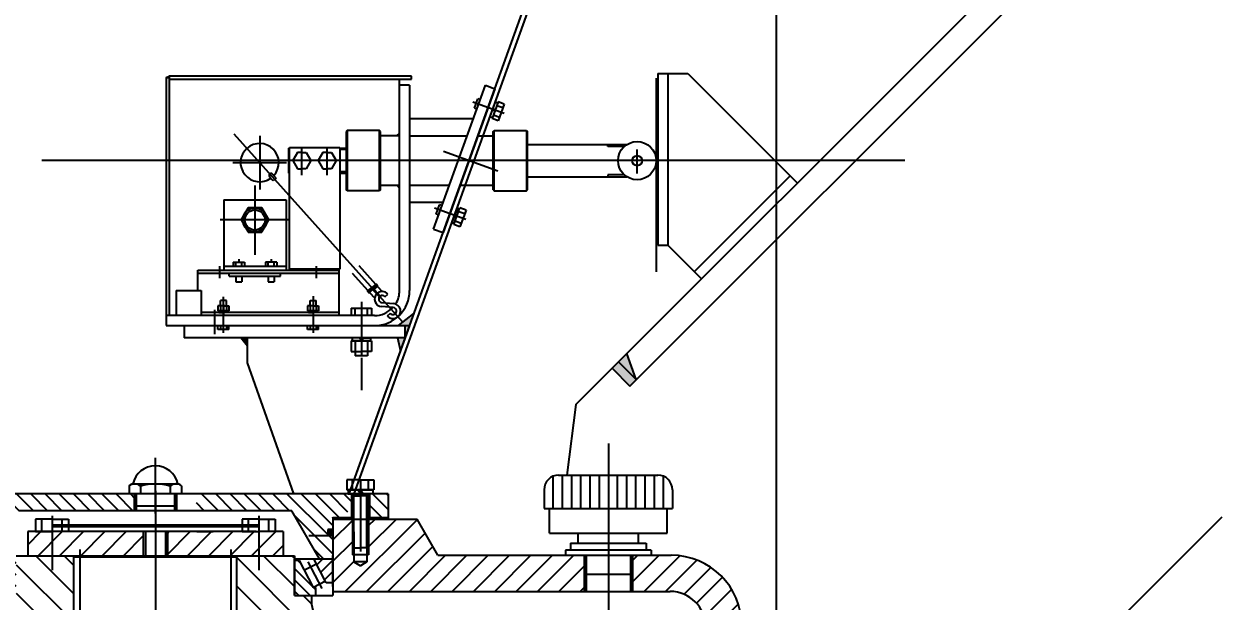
# Model space of a CAD drawing. Header units: millimetres. Extents: x 0 to 42000, y 0 to 29700.
# Drawn here: x 19156 to 20346, y 12462 to 13036 of the extents above; entities that cross this region are included whole.
import ezdxf

# ---------------------------------------------------------------- set-up
doc = ezdxf.new("R2010")
doc.units = ezdxf.units.MM
doc.header["$LTSCALE"] = 1000
doc.linetypes.add('G', pattern=[2, 1.25, -0.25, 0.25, -0.25])
doc.linetypes.add('K', pattern=[2.5, 1.25, -0.25, 0.25, -0.25, 0.25, -0.25])
for name, color, linetype in [('01', 7, 'Continuous'), ('02', 1, 'Continuous'), ('05', 142, 'G'), ('07', 6, 'K'), ('08', 1, 'Continuous'), ('11', 3, 'Continuous')]:
    doc.layers.add(name, color=color, linetype=linetype)
doc.styles.get("Standard").update_dxf_attribs({"font": 'isocp', "width": 0.707, "bigfont": 'intecad.shx'})
doc.dimstyles.new('INTE', dxfattribs={"dimscale": 100, "dimtxt": 3.5, "dimasz": 3, "dimexe": 3, "dimexo": 0, "dimgap": 1, "dimtad": 1, "dimdec": 0, "dimdsep": 46, "dimtxsty": 'Standard', "dimcen": 0, "dimclrd": 1, "dimclre": 1, "dimclrt": 3, "dimaunit": 1, "dimadec": 0, "dimazin": 0, "dimtfac": 1, "dimtdec": 0, "dimtmove": 0, "dimatfit": 0, "dimfxl": 1, "dimarcsym": 0})

# ---------------------------------------------------------------- blocks, each defined once
blk = doc.blocks.new('*U612')
at = {"layer": '01'}
for p, q in [((-9.2, 3.1), (-9.2, 0)), ((0, 3.1), (-9.2, 3.1)), ((-9.2, 0), (0, 0)), ((0, 0), (-1.8, 3.1)), ((0, 3.1), (1.8, 0)), ((0, 3.1), (9.2, 3.1)), ((9.2, 0), (0, 0)), ((9.2, 3.1), (9.2, 0))]:
    blk.add_line(p, q, dxfattribs=at)
at = {"layer": '05'}
blk.add_line((0, 5.2), (0, -2.1), dxfattribs=at)
blk = doc.blocks.new('*U611')
at = {"layer": '01'}
for p, q in [((-10.8, 0), (-10.8, 10)), ((-10.8, 10), (0, 10)), ((-10.8, 6), (0, 6)), ((0, 10), (0, 0)), ((0, -10), (0, 0)), ((-10.8, 0), (-10.8, -10)), ((-10.8, -6), (0, -6)), ((-10.8, -10), (0, -10))]:
    blk.add_line(p, q, dxfattribs=at)
at = {"layer": '05'}
blk.add_line((-11.9, 0), (1.1, 0), dxfattribs=at)
blk = doc.blocks.new('*U613')
at = {"layer": '01'}
for p, q in [((-5.2, 0), (-5.2, 5.5)), ((-5.2, 5.5), (0, 5.5)), ((-5.2, 3), (0, 3)), ((0, 5.5), (0, 0)), ((0, -5.5), (0, 0)), ((-5.2, 0), (-5.2, -5.5)), ((-5.2, -3), (0, -3)), ((-5.2, -5.5), (0, -5.5))]:
    blk.add_line(p, q, dxfattribs=at)
at = {"layer": '05'}
blk.add_line((-6.3, 0), (1.1, 0), dxfattribs=at)
blk = doc.blocks.new('*U614')
at = {"layer": '01'}
for p, q in [((-4.6, 1.6), (-4.6, 0)), ((0, 1.6), (-4.6, 1.6)), ((-4.6, 0), (0, 0)), ((0, 0), (-0.9, 1.6)), ((0, 1.6), (0.9, 0)), ((0, 1.6), (4.6, 1.6)), ((4.6, 0), (0, 0)), ((4.6, 1.6), (4.6, 0))]:
    blk.add_line(p, q, dxfattribs=at)
at = {"layer": '05'}
blk.add_line((0, 3.7), (0, -2.1), dxfattribs=at)
blk = doc.blocks.new('*U610')
at = {"layer": '01'}
for p, q in [((0, 8.9), (-8, 4.3)), ((-8, 4.3), (-8, 0)), ((-8, -4.3), (-8, 0)), ((8, 4.3), (0, 8.9)), ((8, 0), (8, 4.3)), ((8, 0), (8, -4.3)), ((0, -8.9), (-8, -4.3)), ((8, -4.3), (0, -8.9))]:
    blk.add_line(p, q, dxfattribs=at)
at = {"layer": '05'}
for p, q in [((-9.9, 0), (9.3, 0)), ((0, -10.7), (0, 10.3))]:
    blk.add_line(p, q, dxfattribs=at)
blk = doc.blocks.new('01001')
at = {"layer": '02'}
h = blk.add_hatch(dxfattribs=at)
h.set_pattern_fill('_USER', color=256, scale=10, angle=135, style=0, pattern_type=0)
h.set_pattern_definition([(135, (4698.081, -712.992), (-7.071068, -7.071068), [])])
h.paths.add_polyline_path([(9525.1, 3434), (9521.9, 3434), (9506.6, 3434), (9506.6, 3410.5), (9525.1, 3410.5)])
h.paths.add_polyline_path([(9576.3, 3434), (9543.1, 3434), (9543.1, 3410.5), (9561.6, 3410.5), (9561.6, 3398.5), (9566.6, 3398.5), (9566.6, 3392.5), (9561.6, 3392.5), (9561.6, 3369.5), (9574.7, 3369.5), (9582.4, 3382.8)])
h.paths.add_polyline_path([(9576.3, 3434), (9582.4, 3382.8), (9602.3, 3417.3), (9716.9, 3417.3), (9716.9, 3422), (9716.9, 3434)])
h.paths.add_polyline_path([(9841.4, 3434), (9778.2, 3434), (9779, 3417.3), (9839, 3417.3)])
h.paths.add_polyline_path([(9932.6, 3434), (9929.4, 3434), (9841.4, 3434), (9839, 3417.3), (9873.4, 3417.3), (9901, 3369.5), (9914.1, 3369.5), (9914.1, 3372.8), (9914.1, 3392.5), (9909.1, 3392.5), (9909.1, 3397.3), (9909.6, 3397.3, -0.398235), (9913.3, 3397.9), (9914.1, 3398.8), (9914.1, 3410.5), (9923.8, 3410.5), (9932.6, 3420.9)])
h.paths.add_polyline_path([(9969.1, 3434), (9950.6, 3434), (9950.6, 3410.5), (9969.1, 3410.5)])
h.paths.add_polyline_path([(9650.2, 3410.5), (9665.3, 3410.5), (9665.3, 3430.2), (9650.2, 3430.2)], flags=25)
h.paths.add_polyline_path([(9905.2, 3387.6), (9920.4, 3387.6), (9920.4, 3407.3), (9905.2, 3407.3)], flags=24)
h.paths.add_polyline_path([(9951, 3400.6), (9966.2, 3400.6), (9966.2, 3420.3), (9951, 3420.3)], flags=9)
at = {"layer": '02', "linetype": 'Continuous'}
h = blk.add_hatch(dxfattribs=at)
h.set_pattern_fill('_USER', color=1, scale=15, angle=45, style=0, pattern_type=0)
h.set_pattern_definition([(45, (4683.627, -304.572), (-10.606602, 10.606602), [])])
h.paths.add_polyline_path([(10010.4, 3337), (10032.6, 3373), (10018.6, 3373), (9997.9, 3409), (9949.6, 3409), (9949.6, 3380.4), (9949.6, 3373.3), (9948, 3373.3), (9948, 3366.3), (9941.6, 3362.6), (9935.2, 3366.3), (9935.2, 3373.3), (9933.6, 3373.3), (9933.6, 3396.3), (9933.6, 3409), (9914.3, 3409), (9914.1, 3407.8), (9914.1, 3337)])
h.paths.add_polyline_path([(10032.6, 3373), (10010.4, 3337), (10163.9, 3337), (10163.9, 3373)])
h.paths.add_polyline_path([(10249.4, 3337, -0.414214), (10284.4, 3302), (10284.4, 3225.9), (10320.4, 3260.3), (10320.4, 3303, 0.414214), (10250.4, 3373), (10211.9, 3373), (10211.9, 3337)])
h.paths.add_polyline_path([(10320.4, 3233.5), (10320.4, 3260.3), (10284.4, 3225.9), (10284.4, 3168.5), (10321.8, 3168.5), (10321.8, 3153.5), (10337.2, 3153.5), (10373.4, 3181.8), (10373.4, 3203.5), (10369.8, 3203.5), (10350.4, 3203.5, -0.414214)])
h.paths.add_polyline_path([(10373.4, 3153.5), (10373.4, 3181.8), (10337.4, 3153.6), (10337.4, 3153.5)], flags=17)
h.paths.add_polyline_path([(10396.4, 3154.6), (10427.9, 3170.2), (10427.9, 3203.5), (10401.1, 3203.5), (10396.4, 3199.8)])
h.paths.add_polyline_path([(9955, 3400.6), (9970.2, 3400.6), (9970.2, 3420.3), (9955, 3420.3)], flags=9)
h.paths.add_polyline_path([(9904.2, 3387), (9919.4, 3387), (9919.4, 3406.7), (9904.2, 3406.7)], flags=9)
h.paths.add_polyline_path([(10326, 3141.2), (10341.2, 3141.2), (10341.2, 3160.9), (10326, 3160.9)], flags=9)
at = {"layer": '02', "ltscale": 0.8}
h = blk.add_hatch(dxfattribs=at)
h.set_pattern_fill('_USER', color=256, angle=45, style=0, pattern_type=0)
h.set_pattern_definition([(45, (-16724.31, -1258.9654), (-0.70710678, 0.70710678), [])])
h.paths.add_polyline_path([(9645.2, 3403), (9635.2, 3403), (9635.2, 3401.4), (9645.2, 3401.4)])
h.paths.add_polyline_path([(9651.7, 3403), (9645.2, 3403), (9645.2, 3401.4), (9651.7, 3401.4)])
h.paths.add_polyline_path([(9737.9, 3403), (9651.7, 3403), (9651.7, 3401.4), (9737.9, 3401.4)])
h.paths.add_polyline_path([(9824.1, 3403), (9737.9, 3403), (9737.9, 3401.4), (9824.1, 3401.4)])
h.paths.add_polyline_path([(9830.5, 3403), (9824.1, 3403), (9824.1, 3401.4), (9830.5, 3401.4)])
h.paths.add_polyline_path([(9840.5, 3403), (9830.5, 3403), (9830.5, 3401.4), (9840.5, 3401.4)])
at = {"layer": '02'}
h = blk.add_hatch(dxfattribs=at)
h.set_pattern_fill('_USER', color=256, scale=0.1, angle=45, style=0, pattern_type=0)
h.set_pattern_definition([(45, (4698.08127, -714.16653), (-0.0707106781, 0.0707106781), [])])
h.paths.add_polyline_path([(9932.6, 3410.5), (9914.1, 3410.5), (9914.1, 3409), (9932.6, 3409)])
h.paths.add_polyline_path([(9969.1, 3410.5), (9950.6, 3410.5), (9950.6, 3409), (9969.1, 3409)])
h = blk.add_hatch(dxfattribs=at)
h.set_pattern_fill('_USER', color=256, scale=15, angle=45, style=0, pattern_type=0)
h.set_pattern_definition([(45, (4698.081, -712.992), (-10.606602, 10.606602), [])])
h.paths.add_polyline_path([(9611, 3372.5), (9635.2, 3372.5), (9635.2, 3396.5), (9618.7, 3396.5), (9611, 3396.5)])
h.paths.add_polyline_path([(9725.9, 3372.5), (9725.9, 3396.5), (9635.2, 3396.5), (9635.2, 3372.5)])
h.paths.add_polyline_path([(9781.4, 3372.5), (9840.5, 3372.5), (9840.5, 3396.5), (9824.1, 3396.5), (9780.1, 3396.5)])
h.paths.add_polyline_path([(9781.4, 3372.5), (9780.1, 3396.5), (9779, 3396.5), (9749.9, 3396.5), (9749.9, 3372.5)])
h.paths.add_polyline_path([(9864.8, 3372.5), (9864.8, 3396.5), (9840.5, 3396.5), (9840.5, 3372.5)])
h = blk.add_hatch(dxfattribs=at)
h.set_pattern_fill('_USER', color=256, scale=0.1, angle=45, style=0, pattern_type=0)
h.set_pattern_definition([(45, (4698.08127, -712.99153), (-0.0707106781, 0.0707106781), [])])
h.paths.add_polyline_path([(9914.1, 3394.3), (9914.1, 3397, 3.592885)])
at = {"layer": '02', "linetype": 'Continuous'}
h = blk.add_hatch(dxfattribs=at)
h.set_pattern_fill('_USER', color=1, scale=20, angle=135, style=0, pattern_type=0)
h.set_pattern_definition([(135, (4698.081, -712.992), (-14.142136, -14.142136), [])])
h.paths.add_polyline_path([(9398.1, 3297.5), (9311.4, 3297.5, -0.414214), (9296.4, 3312.5), (9252.9, 3312.5), (9252.9, 3178.5), (9296.4, 3178.5, -0.414214), (9311.4, 3193.5), (9398.1, 3193.5)])
h.paths.add_polyline_path([(9656.9, 3372.5), (9599.7, 3372.5), (9599.7, 3333), (9582.9, 3333), (9582.9, 3327.5, -0.414214), (9552.9, 3297.5), (9478.1, 3297.5), (9478.1, 3193.5), (9552.9, 3193.5, -0.414214), (9582.9, 3163.5), (9582.9, 3158), (9599.7, 3158), (9599.7, 3154.5), (9599.7, 3118.5), (9642.9, 3118.5), (9642.9, 3213.5), (9656.9, 3213.5)])
h.paths.add_polyline_path([(9997.6, 3297.5), (9922.9, 3297.5, -0.414214), (9892.9, 3327.5), (9892.9, 3333), (9876, 3333), (9876, 3369.5), (9876, 3372.5), (9818.9, 3372.5), (9818.9, 3213.5), (9832.9, 3213.5), (9832.9, 3118.5), (9876, 3118.5), (9876, 3158), (9892.9, 3158), (9892.9, 3163.5, -0.414214), (9922.9, 3193.5), (9997.6, 3193.5)])
h.paths.add_polyline_path([(10226.6, 3313), (10179.4, 3313, -0.424013), (10164.4, 3297.5), (10077.6, 3297.5), (10077.6, 3193.5), (10164.4, 3193.5, -0.424013), (10179.4, 3178), (10222.4, 3178), (10226.6, 3181.8)])
h.paths.add_polyline_path([(10109.7, 3225.5), (10109.7, 3265.4), (10145.7, 3265.4), (10145.7, 3225.5)], flags=24)
h.paths.add_polyline_path([(10102.2, 3265.8), (10117.4, 3265.8), (10117.4, 3285.5), (10102.2, 3285.5)], flags=24)
at = {"layer": '11', "linetype": 'Continuous'}
h = blk.add_hatch(dxfattribs=at)
h.set_pattern_fill('_USER', color=3, scale=8, angle=45, style=0, pattern_type=0)
h.set_pattern_definition([(45, (4698.081, -304.572), (-5.656854, 5.656854), [])])
h.paths.add_polyline_path([(9580.4, 3369.5), (9561.6, 3369.5), (9561.6, 3345.7), (9568.1, 3345.7)])
h.paths.add_polyline_path([(9907.6, 3345.7), (9914.1, 3345.7), (9914.1, 3368.3, 0.414214), (9912.9, 3369.5), (9895.3, 3369.5)])
h = blk.add_hatch(dxfattribs=at)
h.set_pattern_fill('_USER', color=3, scale=8, angle=135, style=0, pattern_type=0)
h.set_pattern_definition([(135, (4698.081, -304.572), (-5.656854, -5.656854), [])])
h.paths.add_polyline_path([(9599.7, 3367.9), (9594.6, 3367.9), (9580.8, 3341), (9578.7, 3341), (9578.7, 3333), (9599.7, 3333)])
h.paths.add_polyline_path([(9881.1, 3367.9), (9876, 3367.9), (9876, 3333), (9897, 3333), (9897, 3341), (9894.9, 3341)])
at = {"layer": '01', "color": 7, "linetype": 'Continuous', "ltscale": 1.2}
for p, q in [((10138.5, 3452.6), (10237.2, 3452.6)), ((10124.1, 3438.2), (10124.1, 3419.4)), ((10251.6, 3438.2), (10251.6, 3419.4)), ((10124.1, 3419.4), (10251.6, 3419.4)), ((10129.5, 3395), (10129.5, 3419.4)), ((10246.2, 3395), (10246.2, 3419.4)), ((10129.5, 3395), (10246.2, 3395)), ((10157.9, 3385), (10157.9, 3395)), ((10217.9, 3385), (10217.9, 3395)), ((10230.4, 3378), (10145.4, 3378)), ((10145.4, 3378), (10145.4, 3373)), ((10150.4, 3385), (10225.4, 3385)), ((10150.4, 3385), (10150.4, 3378)), ((10225.4, 3378), (10150.4, 3378)), ((10225.4, 3385), (10225.4, 3378)), ((10230.4, 3378), (10230.4, 3373)), ((10163.9, 3373), (10163.9, 3337)), ((10211.9, 3373), (10211.9, 3337))]:
    blk.add_line(p, q, dxfattribs=at)
at = {"layer": '01', "color": 7, "linetype": 'Continuous'}
for p, q in [((9711.9, 3442), (9714.4, 3444)), ((9711.9, 3442), (9711.9, 3434)), ((9714.4, 3444), (9761.3, 3444)), ((9723.1, 3441.7), (9723.1, 3434)), ((9752.6, 3441.6), (9752.6, 3434)), ((9763.9, 3442), (9761.3, 3444)), ((9763.9, 3442), (9763.9, 3434)), ((9716.9, 3434), (9716.9, 3422)), ((9758.9, 3434), (9758.9, 3422)), ((9716.9, 3422), (9758.9, 3422)), ((9718.9, 3422), (9718.9, 3417.3)), ((9756.9, 3422), (9756.9, 3417.3)), ((9727.9, 3396.5), (9727.9, 3372.5)), ((9747.9, 3396.5), (9747.9, 3372.5)), ((9881.1, 3367.9), (9876, 3367.9)), ((9906.8, 3347.2), (9894.9, 3341)), ((9914.1, 3345.7), (9907.6, 3345.7)), ((10211.9, 3354), (10163.9, 3354)), ((9894.9, 3341), (9897, 3341))]:
    blk.add_line(p, q, dxfattribs=at)
at = {"layer": '01', "ltscale": 0.8}
for p, q in [((9941.6, 3448.1), (9928.2, 3448.1)), ((9928.2, 3448.1), (9928.2, 3438.1)), ((9928.2, 3438.1), (9941.6, 3438.1)), ((9941.6, 3438.1), (9929.4, 3438.1)), ((9929.4, 3438.1), (9929.4, 3434)), ((9933.6, 3438.1), (9933.6, 3448.1)), ((9941.6, 3434), (9939.2, 3438.1)), ((9941.6, 3448.1), (9954.9, 3448.1)), ((9954.9, 3438.1), (9941.6, 3438.1)), ((9941.6, 3438.1), (9953.8, 3438.1)), ((9941.6, 3438.1), (9943.9, 3434)), ((9949.6, 3438.1), (9949.6, 3448.1)), ((9953.8, 3438.1), (9953.8, 3434)), ((9954.9, 3448.1), (9954.9, 3438.1)), ((9969.1, 3434), (9506.6, 3434)), ((9929.4, 3434), (9941.6, 3434)), ((9932.6, 3434), (9932.6, 3409)), ((9933.6, 3434), (9933.6, 3380.4)), ((9933.6, 3432.1), (9941.6, 3432.1)), ((9953.8, 3434), (9941.6, 3434)), ((9949.6, 3432.1), (9941.6, 3432.1)), ((9949.6, 3434), (9949.6, 3380.4)), ((9950.6, 3434), (9950.6, 3409)), ((9969.1, 3434), (9969.1, 3409)), ((9873.4, 3417.3), (9602.3, 3417.3)), ((9901, 3369.5), (9873.4, 3417.3)), ((9635.2, 3409), (9618.7, 3409)), ((9618.7, 3409), (9618.7, 3396.5)), ((9625.2, 3396.5), (9625.2, 3409)), ((9635.2, 3409), (9651.7, 3409)), ((9840.5, 3403), (9635.2, 3403)), ((9645.2, 3396.5), (9645.2, 3409)), ((9651.7, 3409), (9651.7, 3396.5)), ((9840.5, 3409), (9824.1, 3409)), ((9824.1, 3409), (9824.1, 3396.5)), ((9830.5, 3396.5), (9830.5, 3409)), ((9840.5, 3409), (9857, 3409)), ((9850.5, 3396.5), (9850.5, 3409)), ((9857, 3409), (9857, 3396.5)), ((10018.6, 3373), (9997.9, 3409)), ((9837.9, 3396.5), (9611, 3396.5)), ((9611, 3396.5), (9611, 3372.5)), ((9618.7, 3396.5), (9635.2, 3396.5)), ((9840.5, 3401.4), (9635.2, 3401.4)), ((9651.7, 3396.5), (9635.2, 3396.5)), ((9779, 3396.5), (9795.4, 3396.5)), ((9811.9, 3396.5), (9795.4, 3396.5)), ((9824.1, 3396.5), (9840.5, 3396.5)), ((9864.8, 3396.5), (9840.5, 3396.5)), ((9864.8, 3396.5), (9864.8, 3372.5)), ((9909.1, 3398.5), (9909.1, 3392.5)), ((9914.1, 3398.5), (9909.1, 3398.5)), ((9909.1, 3392.5), (9914.1, 3392.5)), ((9935.2, 3396.3), (9935.2, 3366.3)), ((9948, 3396.3), (9948, 3366.3)), ((9933.6, 3380.4), (9941.6, 3380.4)), ((9949.6, 3380.4), (9941.6, 3380.4)), ((9599.7, 3372.5), (9876, 3372.5)), ((9656.9, 3213.5), (9656.9, 3372.5)), ((9656.9, 3371.5), (9818.9, 3371.5)), ((9818.9, 3213.5), (9818.9, 3372.5)), ((9876, 3333), (9876, 3369.5)), ((9876, 3369.5), (9914.1, 3369.5)), ((9894.9, 3341), (9881.1, 3367.9)), ((9949.6, 3373.3), (9933.6, 3373.3)), ((9935.2, 3366.3), (9941.6, 3362.6)), ((9948, 3366.3), (9935.2, 3366.3)), ((9948, 3366.3), (9941.6, 3362.6)), ((9898, 3364.3), (9886.1, 3358.2)), ((9876, 3333), (9914.1, 3333)), ((9892.9, 3333), (9892.9, 3327.5)), ((9897, 3341), (9897, 3333)), ((9914.1, 3337), (10249.4, 3337))]:
    blk.add_line(p, q, dxfattribs=at)
at = {"layer": '01', "color": 7, "linetype": 'Continuous', "ltscale": 0.8}
for p, q in [((9914.1, 3410.5), (9914.1, 3333)), ((9914.1, 3409), (9997.9, 3409)), ((9997.9, 3409), (9997.9, 3409)), ((9876, 3372.5), (9876, 3337.5)), ((9876, 3372.5), (9876, 3333)), ((9907.6, 3345.7), (9895.3, 3369.5)), ((9914.1, 3342), (9914.1, 3372.8))]:
    blk.add_line(p, q, dxfattribs=at)
at = {"layer": '01'}
blk.add_line((10018.6, 3373), (10250.4, 3373), dxfattribs=at)
at = {"layer": '01', "color": 7, "linetype": 'Continuous'}
for centre, radius, start, end in [((9737.9, 3439.2), 22.8, 12.1179, 167.8821), ((9717.3, 3435.3), 8.63, 47.7541, 129.236), ((9737.6, 3395.7), 48.2, 71.9278, 107.4973), ((9758.5, 3435.5), 8.46, 50.4591, 134.0532)]:
    blk.add_arc(centre, radius, start, end, dxfattribs=at)
at = {"layer": '01', "color": 7, "linetype": 'Continuous', "ltscale": 1.2}
for centre, start, end in [((10138.5, 3438.2), 90, 180), ((10237.2, 3438.2), 0, 90)]:
    blk.add_arc(centre, 14.4, start, end, dxfattribs=at)
at = {"layer": '01', "ltscale": 0.8}
for centre, radius, start, end in [((9911.8, 3395.6), 2.69, 31.1067, 328.8933), ((9912.9, 3368.3), 1.15, 0, 90), ((10249.4, 3302), 35, 0, 90)]:
    blk.add_arc(centre, radius, start, end, dxfattribs=at)
at = {"layer": '01'}
blk.add_arc((10250.4, 3303), 70, 0, 90, dxfattribs=at)
at = {"layer": '01', "color": 7, "linetype": 'Continuous', "ltscale": 0.8}
blk.add_arc((9922.9, 3327.5), 30, 180, 270, dxfattribs=at)
at = {"layer": '02'}
for p, q in [((9718.9, 3434), (9718.9, 3417.3)), ((9756.9, 3434), (9756.9, 3417.3)), ((9716.9, 3422), (9716.9, 3417.3)), ((9758.9, 3422), (9758.9, 3417.3)), ((9914.1, 3410.5), (9932.6, 3410.5)), ((9950.6, 3410.5), (9969.1, 3410.5)), ((9725.9, 3396.5), (9725.9, 3372.5)), ((9749.9, 3396.5), (9749.9, 3372.5))]:
    blk.add_line(p, q, dxfattribs=at)
at = {"layer": '02', "ltscale": 0.8}
for p, q in [((9935.2, 3380.4), (9935.2, 3432.1)), ((9948, 3380.4), (9948, 3432.1)), ((9933.6, 3396.3), (9933.6, 3373.3))]:
    blk.add_line(p, q, dxfattribs=at)
at = {"layer": '02', "color": 1, "linetype": 'Continuous', "ltscale": 0.8}
blk.add_line((9949.6, 3396.3), (9949.6, 3373.3), dxfattribs=at)
at = {"layer": '02', "color": 1, "linetype": 'Continuous', "ltscale": 1.2}
blk.add_line((10165.9, 3373), (10165.9, 3337), dxfattribs=at)
at = {"layer": '02', "ltscale": 1.2}
blk.add_line((10209.9, 3373), (10209.9, 3337), dxfattribs=at)
at = {"layer": '05', "color": 4, "linetype": 'G', "ltscale": 1.2}
blk.add_line((10187.9, 3484), (10187.9, 3318.9), dxfattribs=at)
at = {"layer": '05', "color": 4, "linetype": 'G'}
blk.add_line((9737.9, 3414.6), (9737.9, 3469.9), dxfattribs=at)
at = {"layer": '05', "ltscale": 1.2}
for p, q in [((10132.9, 3451.4), (10132.9, 3419.4)), ((10142.1, 3452.6), (10142.1, 3419.4)), ((10151.2, 3452.6), (10151.2, 3419.4)), ((10160.4, 3452.6), (10160.4, 3419.4)), ((10169.5, 3452.6), (10169.5, 3419.4)), ((10178.7, 3452.6), (10178.7, 3419.4)), ((10196.6, 3452.6), (10196.6, 3419.4)), ((10205.8, 3452.6), (10205.8, 3419.4)), ((10214.9, 3452.6), (10214.9, 3419.4)), ((10224.1, 3452.6), (10224.1, 3419.4)), ((10233.3, 3452.6), (10233.3, 3419.4)), ((10242.4, 3451.6), (10242.4, 3419.4))]:
    blk.add_line(p, q, dxfattribs=at)
at = {"layer": '05', "ltscale": 0.8}
for p, q in [((9941.6, 3448.4), (9941.6, 3376.8)), ((9941.6, 3440.2), (9941.6, 3431.9))]:
    blk.add_line(p, q, dxfattribs=at)
at = {"layer": '05', "color": 4, "linetype": 'G', "ltscale": 0.8}
for p, q in [((9941.6, 3444.1), (9941.6, 3390.1)), ((9941.6, 3442.5), (9941.6, 3381.8)), ((9941.6, 3438.1), (9941.6, 3384.7)), ((9635.2, 3412.2), (9635.2, 3358.2)), ((9840.5, 3412.2), (9840.5, 3358.2)), ((9662.9, 3378.8), (9662.9, 3201.4)), ((9812.9, 3378.8), (9812.9, 3201.4)), ((9889.5, 3366.3), (9903.1, 3339.8)), ((9906.2, 3369.5), (9906.2, 3369.5))]:
    blk.add_line(p, q, dxfattribs=at)
blk = doc.blocks.new('*D675')
at = {"layer": '08', "color": 1, "lineweight": -2}
for p, q in [((32404, 24603.7), (33320.5, 24603.7)), ((33020.5, 7640.5), (33020.5, 24303.7)), ((18876.1, 7340.5), (33320.5, 7340.5))]:
    blk.add_line(p, q, dxfattribs=at)
at = {"layer": '08', "color": 1}
for points in [[(32970.5, 24303.7), (33070.5, 24303.7), (33020.5, 24603.7)], [(32970.5, 7640.5), (33070.5, 7640.5), (33020.5, 7340.5)]]:
    blk.add_solid(points, dxfattribs=at)
at = {"layer": 'DEFPOINTS', "color": 0}
for p in [(32404, 24603.7), (33020.5, 24603.7), (18876.1, 7340.5)]:
    blk.add_point(p, dxfattribs=at)
at = {"layer": '08', "color": 3, "insert": (32745.5, 17193.2), "char_height": 350, "attachment_point": 5, "rotation": 90}
blk.add_mtext('17263', dxfattribs=at)
blk = doc.blocks.new('*D677')
at = {"layer": '08', "color": 1, "lineweight": -2}
for p, q in [((16398.8, 19983.5), (16398.8, 21558.3)), ((19904, 12102.8), (19904, 21558.3)), ((16698.8, 21258.3), (19604, 21258.3))]:
    blk.add_line(p, q, dxfattribs=at)
at = {"layer": '08', "color": 1}
for points in [[(16698.8, 21308.3), (16698.8, 21208.3), (16398.8, 21258.3)], [(19604, 21308.3), (19604, 21208.3), (19904, 21258.3)]]:
    blk.add_solid(points, dxfattribs=at)
at = {"layer": 'DEFPOINTS', "color": 0}
for p in [(19904, 21258.3), (16398.8, 19983.5), (19904, 12102.8)]:
    blk.add_point(p, dxfattribs=at)
at = {"layer": '08', "color": 3, "insert": (18151.4, 21533.3), "char_height": 350, "attachment_point": 5}
blk.add_mtext('3505', dxfattribs=at)

msp = doc.modelspace()

# ---------------------------------------------------------------- hatches: boundary and pattern name
at = {"layer": '01'}
for points in [[(19300.4, 12984.3), (19300.4, 12982.8), (19297.4, 12982.8)], [(19529.4, 12927.4), (19526.7, 12924.8), (19529.4, 12924.8)], [(19529.4, 12873.1), (19526.7, 12875.8), (19529.4, 12875.8)], [(19371.7, 12724.3), (19378.4, 12724.3), (19378.4, 12715.7)], [(19746.8, 12700.3), (19740.5, 12693.9), (19758.1, 12676.2), (19764.5, 12682.6)]]:
    msp.add_hatch(color=256, dxfattribs=at).paths.add_polyline_path(points)
h = msp.add_hatch(color=256, dxfattribs=at)
h.paths.add_polyline_path([(19535, 12724.3), (19527.2, 12724.3), (19530.2, 12710.9)])
h.paths.add_polyline_path([(19539.3, 12736.3), (19535, 12736.3), (19535, 12724.3)])
h.paths.add_polyline_path([(19543.7, 12748.2), (19528.4, 12736.3), (19539.3, 12736.3)])
at = {"layer": '01', "linetype": 'Continuous'}
msp.add_hatch(color=7, dxfattribs=at).paths.add_polyline_path([(19755.1, 12708.5), (19746.8, 12700.3), (19764.5, 12682.6)])

# ---------------------------------------------------------------- linework, layer by layer
at = {"layer": '01'}
for p, q in [((19704.4, 12657.8), (24458.8, 17412.3)), ((19297.4, 12982.8), (19300.4, 12984.3)), ((19297.4, 12982.8), (19297.4, 12736.3)), ((19297.4, 12982.8), (19300.4, 12982.8)), ((19300.4, 12984.3), (19300.4, 12746.3)), ((19541.4, 12984.3), (19300.4, 12984.3)), ((19300.4, 12981.3), (19541.4, 12981.3)), ((19529.4, 12771.3), (19529.4, 12981.3)), ((19541.4, 12981.3), (19541.4, 12984.3)), ((19785.9, 12986.8), (19785.9, 12816.4)), ((19785.9, 12986.8), (19815.9, 12986.8)), ((19795.9, 12986.8), (19795.9, 12816.4)), ((19815.9, 12986.8), (19924.6, 12878)), ((19539.4, 12975.3), (19529.4, 12975.3)), ((19539.4, 12975.3), (19539.4, 12771.3)), ((19603.8, 12952.5), (19607.2, 12961.9)), ((19606.2, 12951.6), (19603.8, 12952.5)), ((19609.6, 12961), (19607.2, 12961.9)), ((19624.5, 12958.6), (19619.2, 12944.1)), ((19627.3, 12958.8), (19621.3, 12942.1)), ((19624.5, 12958.6), (19626.9, 12957.7)), ((19626, 12955.1), (19632, 12953)), ((19633.3, 12956.6), (19627.3, 12958.8)), ((19633.3, 12956.6), (19627.3, 12939.9)), ((19619.2, 12944.1), (19621.7, 12943.2)), ((19624.3, 12950.4), (19621.3, 12949.9)), ((19627.3, 12939.9), (19621.3, 12942.1)), ((19621.9, 12951.3), (19624.8, 12951.8)), ((19622.6, 12945.7), (19628.6, 12943.6)), ((19477.4, 12930.3), (19476.4, 12929.3)), ((19476.4, 12929.3), (19476.4, 12871.3)), ((19509.4, 12930.3), (19477.4, 12930.3)), ((19477.4, 12930.3), (19477.4, 12870.3)), ((19510.4, 12929.3), (19509.4, 12930.3)), ((19509.4, 12870.3), (19509.4, 12930.3)), ((19510.4, 12871.3), (19510.4, 12929.3)), ((19622.4, 12929.3), (19623.4, 12930.3)), ((19622.4, 12871.3), (19622.4, 12929.3)), ((19623.4, 12930.3), (19655.4, 12930.3)), ((19623.4, 12870.3), (19623.4, 12930.3)), ((19655.4, 12930.3), (19655.4, 12870.3)), ((19655.4, 12930.3), (19656.4, 12929.3)), ((19656.4, 12871.3), (19656.4, 12929.3)), ((19529.4, 12924.8), (19510.4, 12924.8)), ((19526.7, 12924.8), (19529.4, 12927.4)), ((19539.4, 12924.8), (19596.5, 12924.8)), ((19607.2, 12924.8), (19622.4, 12924.8)), ((19419.4, 12887.8), (19419.4, 12912.8)), ((19419.9, 12911.4), (19419.4, 12911.4)), ((19419.9, 12792.3), (19419.9, 12913.3)), ((19419.9, 12913.3), (19469.9, 12913.3)), ((19469.9, 12913.3), (19469.9, 12792.3)), ((19476.4, 12911.4), (19469.9, 12911.4)), ((19736.4, 12914.3), (19736.4, 12916.3)), ((19752.5, 12914.3), (19736.4, 12914.3)), ((19403.9, 12880.2), (19400.3, 12884.3)), ((19406.9, 12882.8), (19403.1, 12887)), ((19419.9, 12889.1), (19419.4, 12889.1)), ((19476.4, 12889.1), (19469.9, 12889.1)), ((19752.5, 12886.2), (19736.4, 12886.2)), ((19736.4, 12886.2), (19736.4, 12884.3)), ((19822.4, 12790), (19917.5, 12885.1)), ((19477.4, 12870.3), (19476.4, 12871.3)), ((19509.4, 12870.3), (19477.4, 12870.3)), ((19510.4, 12871.3), (19509.4, 12870.3)), ((19510.4, 12875.8), (19529.4, 12875.8)), ((19526.7, 12875.8), (19529.4, 12873.1)), ((19539.4, 12875.8), (19578.9, 12875.8)), ((19589.5, 12875.8), (19622.4, 12875.8)), ((19622.4, 12871.3), (19623.4, 12870.3)), ((19623.4, 12870.3), (19655.4, 12870.3)), ((19655.4, 12870.3), (19656.4, 12871.3)), ((19565.9, 12847.1), (19569.2, 12856.5)), ((19568.3, 12846.3), (19565.9, 12847.1)), ((19571.7, 12855.7), (19569.2, 12856.5)), ((19586.5, 12853.2), (19581.3, 12838.7)), ((19583.4, 12836.7), (19589.4, 12853.4)), ((19583.9, 12845.9), (19585.9, 12843.6)), ((19586.4, 12845.1), (19584.4, 12847.3)), ((19586.5, 12853.2), (19589, 12852.3)), ((19588.1, 12849.8), (19594.1, 12847.6)), ((19595.4, 12851.2), (19589.4, 12853.4)), ((19595.4, 12851.2), (19589.4, 12834.5)), ((19581.3, 12838.7), (19583.8, 12837.8)), ((19589.4, 12834.5), (19583.4, 12836.7)), ((19584.7, 12840.3), (19590.7, 12838.2)), ((19785.9, 12816.4), (19795.9, 12816.4)), ((19795.9, 12816.4), (19829.4, 12782.9)), ((19364.2, 12799.3), (19364.2, 12795.3)), ((19364.2, 12799.3), (19375.3, 12799.3)), ((19366.7, 12795.3), (19366.7, 12799.3)), ((19372.7, 12795.3), (19372.7, 12799.3)), ((19375.3, 12799.3), (19375.3, 12795.3)), ((19396.2, 12799.3), (19396.2, 12795.3)), ((19407.3, 12799.3), (19396.2, 12799.3)), ((19398.7, 12795.3), (19398.7, 12799.3)), ((19404.7, 12795.3), (19404.7, 12799.3)), ((19407.3, 12799.3), (19407.3, 12795.3)), ((19328.9, 12771.3), (19328.9, 12791.3)), ((19360.2, 12785.3), (19360.2, 12788.3)), ((19411.2, 12785.3), (19411.2, 12788.3)), ((19469.9, 12792.3), (19419.9, 12792.3)), ((19468.9, 12791.3), (19468.9, 12746.3)), ((19366.7, 12785.3), (19366.7, 12779.8)), ((19366.7, 12779.8), (19372.7, 12779.8)), ((19372.7, 12785.3), (19372.7, 12779.8)), ((19398.7, 12785.3), (19398.7, 12779.8)), ((19398.7, 12779.8), (19404.7, 12779.8)), ((19404.7, 12785.3), (19404.7, 12779.8)), ((19505.9, 12777.2), (19497.9, 12771.1)), ((19505.8, 12777.1), (19498.6, 12770.1)), ((19506.7, 12776.2), (19499.5, 12769.3)), ((19507.5, 12775.4), (19504.3, 12772.3)), ((19307.4, 12771.3), (19332.4, 12771.3)), ((19307.4, 12771.3), (19307.4, 12746.3)), ((19332.4, 12771.3), (19332.4, 12746.3)), ((19514.7, 12765), (19517.6, 12767.7)), ((19351.4, 12756.1), (19351.4, 12761.3)), ((19357.4, 12761.3), (19351.4, 12761.3)), ((19357.4, 12756.1), (19357.4, 12761.3)), ((19440.4, 12756.1), (19440.4, 12761.3)), ((19440.4, 12761.3), (19446.4, 12761.3)), ((19446.4, 12756.1), (19446.4, 12761.3)), ((19481.4, 12753.8), (19481.4, 12746.3)), ((19481.4, 12753.8), (19501.4, 12753.8)), ((19485.4, 12746.3), (19485.4, 12753.8)), ((19497.4, 12746.3), (19497.4, 12753.8)), ((19501.4, 12753.8), (19501.4, 12746.3)), ((19523, 12754.3), (19511.5, 12755.2)), ((19511.8, 12759.2), (19523.4, 12758.3)), ((19504.4, 12746.3), (19297.4, 12746.3)), ((19520.1, 12748.5), (19517.2, 12745.8)), ((19528.4, 12736.3), (19543.7, 12748.2)), ((19297.4, 12736.3), (19539.3, 12736.3)), ((19315.4, 12736.3), (19315.4, 12724.3)), ((19348.9, 12732.3), (19348.9, 12736.3)), ((19359.9, 12732.3), (19348.9, 12732.3)), ((19351.4, 12736.3), (19351.4, 12732.3)), ((19357.4, 12736.3), (19357.4, 12732.3)), ((19359.9, 12732.3), (19359.9, 12736.3)), ((19437.9, 12732.3), (19437.9, 12736.3)), ((19448.9, 12732.3), (19437.9, 12732.3)), ((19440.4, 12736.3), (19440.4, 12732.3)), ((19446.4, 12736.3), (19446.4, 12732.3)), ((19448.9, 12732.3), (19448.9, 12736.3)), ((19539.3, 12736.3), (19479.1, 12569)), ((19535, 12724.3), (19535, 12736.3)), ((19535, 12724.3), (19315.4, 12724.3)), ((19378.4, 12715.7), (19371.7, 12724.3)), ((19378.4, 12699.3), (19378.4, 12724.3)), ((19527.2, 12724.3), (19530.2, 12710.9)), ((19485.4, 12710.4), (19485.4, 12706.3)), ((19497.4, 12706.3), (19485.4, 12706.3)), ((19497.4, 12710.4), (19497.4, 12706.3)), ((19424.4, 12569), (19378.4, 12699.3)), ((19740.5, 12693.9), (19758.1, 12676.2)), ((19704.4, 12657.8), (19695.6, 12587.6)), ((19464.1, 12527.3), (19439.1, 12527.3))]:
    msp.add_line(p, q, dxfattribs=at)
at = {"layer": '01', "color": 7, "linetype": 'Continuous'}
for p, q in [((19758.1, 12676.2), (24462.3, 17380.3)), ((19479.2, 12569), (19895, 13724.6)), ((19484.2, 12569), (19895, 13709.9)), ((19563.2, 12832.1), (19614.7, 12975.2)), ((19624.1, 12971.8), (19572.6, 12828.8)), ((19614.7, 12975.2), (19624.1, 12971.8)), ((19602.7, 12941.8), (19539.4, 12941.8)), ((19419.4, 12912.8), (19419.9, 12912.8)), ((19469.9, 12912.8), (19476.4, 12912.8)), ((19656.4, 12916.3), (19755.1, 12916.3)), ((19406.9, 12882.8), (19403.9, 12880.2)), ((19419.4, 12887.8), (19419.9, 12887.8)), ((19469.9, 12887.8), (19476.4, 12887.8)), ((19656.4, 12884.3), (19755.1, 12884.3)), ((19354.7, 12861.3), (19354.7, 12791.3)), ((19354.7, 12861.3), (19416.7, 12861.3)), ((19416.7, 12861.3), (19416.7, 12791.3)), ((19572.8, 12858.8), (19539.4, 12858.8)), ((19563.2, 12832.1), (19572.6, 12828.7)), ((19328.9, 12791.3), (19468.9, 12791.3)), ((19328.9, 12788.3), (19468.9, 12788.3)), ((19354.7, 12795.3), (19416.7, 12795.3)), ((19360.2, 12785.3), (19411.2, 12785.3)), ((19502.6, 12772.3), (19509.7, 12764.5)), ((19504.3, 12772.3), (19510.6, 12765.3)), ((19468.9, 12749.3), (19332.4, 12749.3)), ((19764.5, 12682.6), (19755.1, 12708.5)), ((19746.8, 12700.3), (19764.5, 12682.6))]:
    msp.add_line(p, q, dxfattribs=at)
at = {"layer": '01'}
for centre, radius in [((19765.4, 12900.3), 19), ((19765.4, 12900.3), 5), ((19498.3, 12770.6), 0.6), ((19503.8, 12771.9), 0.585), ((19510.1, 12764.9), 0.585)]:
    msp.add_circle(centre, radius, dxfattribs=at)
at = {"layer": '01', "color": 7, "linetype": 'Continuous'}
msp.add_circle((19385.7, 12841.3), 10, dxfattribs=at)
at = {"layer": '01'}
for centre, radius, start, end in [((19390.4, 12898.3), 19, 317.9479, 305.87), ((19401.7, 12885.6), 2, 38.6107, 221.9123), ((19506.2, 12776.7), 0.6, 314.159, 134.159), ((19507, 12775.8), 0.6, 314.159, 131.9123), ((19499.1, 12769.7), 0.6, 134.159, 314.159), ((19504.4, 12771.3), 35, 270, 0), ((19512.1, 12762.7), 7.5, 136.3874, 265.3449), ((19512.1, 12762.7), 7.5, 41.9123, 127.4373), ((19512.1, 12762.7), 3.5, 141.5373, 265.3449), ((19512.1, 12762.7), 3.5, 41.9123, 122.2874), ((19504.4, 12771.3), 25, 327.4111, 0), ((19504.4, 12771.3), 25, 270, 317.2669), ((19522.8, 12750.8), 7.5, 221.9123, 85.3449), ((19522.8, 12750.8), 3.5, 221.9123, 85.3449)]:
    msp.add_arc(centre, radius, start, end, dxfattribs=at)
at = {"layer": '05'}
for p, q in [((32720.7, 24920.4), (19673.9, 11873.6)), ((19784.4, 12982.3), (19784.4, 12789.6)), ((19633.2, 12947.2), (19602.1, 12958.4)), ((19390.4, 12924.9), (19390.4, 12871.6)), ((19432.4, 12885.8), (19432.4, 12914)), ((19627, 12889.9), (19572.9, 12909.4)), ((20031.5, 12900.3), (19173.9, 12900.3)), ((19363.8, 12898.3), (19417, 12898.3)), ((19385.7, 12875.7), (19385.7, 12806.8)), ((19595.3, 12841.8), (19564.2, 12853)), ((19369.7, 12802.3), (19369.7, 12799.3)), ((19401.7, 12802.3), (19401.7, 12799.3)), ((19482.3, 12788.4), (19503.7, 12764.6)), ((19488.9, 12796), (19511.1, 12771.2)), ((19354.4, 12729.2), (19354.4, 12764.8)), ((19443.4, 12765.5), (19443.4, 12729.1)), ((19345.4, 12752), (19345.4, 12727.7)), ((19491.4, 12759.9), (19491.4, 12705.8)), ((19491.4, 12704.3), (19491.4, 12672.2))]:
    msp.add_line(p, q, dxfattribs=at)
at = {"layer": '05', "color": 142, "linetype": 'G'}
for p, q in [((19364.7, 12926.9), (19532, 12740.5)), ((19457.4, 12885.8), (19457.4, 12914)), ((19765.4, 12887.4), (19765.4, 12911.5)), ((19420.2, 12841.3), (19351.3, 12841.3)), ((19350.9, 12783.4), (19350.9, 12795.4)), ((19446.9, 12783.4), (19446.9, 12795.4))]:
    msp.add_line(p, q, dxfattribs=at)
at = {"layer": '05', "color": 4, "linetype": 'G'}
msp.add_line((19286.8, 12571.9), (19286.8, 10654.8), dxfattribs=at)
at = {"layer": '07', "color": 6, "linetype": 'K'}
for p, q in [((19378.8, 12853.3), (19371.9, 12841.3)), ((19392.7, 12853.3), (19378.8, 12853.3)), ((19399.6, 12841.3), (19392.7, 12853.3)), ((19371.9, 12841.3), (19378.8, 12829.3)), ((19392.7, 12829.3), (19399.6, 12841.3)), ((19378.8, 12829.3), (19392.7, 12829.3))]:
    msp.add_line(p, q, dxfattribs=at)
msp.add_circle((19385.7, 12841.3), 12, dxfattribs=at)

# ---------------------------------------------------------------- block references
at = {"layer": '01'}
msp.add_blockref('01001', (9548.9, 9135), dxfattribs=at)
at = {"layer": '02', "rotation": 90}
for p in [(19432.4, 12900.3), (19457.4, 12900.3)]:
    msp.add_blockref('*U610', p, dxfattribs=at)
at = {"layer": '07', "rotation": 270}
for name, p in [('*U613', (19354.4, 12750.9)), ('*U613', (19443.4, 12750.9)), ('*U611', (19491.4, 12710.4))]:
    msp.add_blockref(name, p, dxfattribs=at)
at = {"layer": '07'}
for name, p in [('*U614', (19354.4, 12749.3)), ('*U614', (19443.4, 12749.3)), ('*U612', (19491.4, 12721.2))]:
    msp.add_blockref(name, p, dxfattribs=at)

# ---------------------------------------------------------------- dimensions: what is measured, and where the dimension line sits
at = {"layer": '08'}
dim = msp.add_linear_dim(base=(33020.5, 24603.7), p1=(18876.1, 7340.5), p2=(32404, 24603.7), angle=90, dimstyle='INTE', dxfattribs=at)
dim.commit()
dim.dimension.update_dxf_attribs({"geometry": '*D675', "text_midpoint": (33020.5, 17193.2), "dimtype": 160})
dim = msp.add_linear_dim(base=(19904, 21258.3), p1=(16398.8, 19983.5), p2=(19904, 12102.8), dimstyle='INTE', dxfattribs=at)
dim.commit()
dim.dimension.update_dxf_attribs({"geometry": '*D677', "text_midpoint": (18151.4, 21258.3), "dimtype": 160})

doc.saveas('drawing.dxf')
